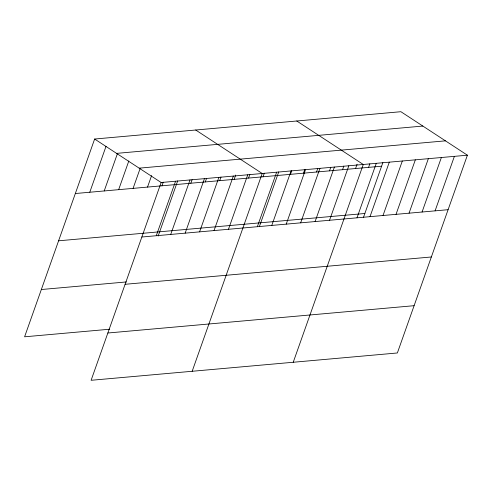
<?xml version="1.0" encoding="UTF-8"?>
<svg xmlns="http://www.w3.org/2000/svg" width="492" height="492" viewBox="0 0 492 492"><rect width="100%" height="100%" fill="white"/><g stroke="black" fill="none" stroke-linecap="round" stroke-linejoin="round"><path stroke-width="0.74" d="M467.4 155.195L161.142 182.514L91.106 380.291L397.364 352.973L467.4 155.195L400.894 111.709L94.636 139.027L24.6 336.805L109.71 329.216M89.778 192.237L106.026 146.339M104.212 190.951L117.416 153.658M118.652 189.666L128.812 160.976M133.086 188.375L140.202 168.295M147.526 187.089L151.591 175.613M161.966 185.798L163.233 182.212M156.278 235.723L175.576 181.222M158.16 236.031L177.673 180.927M170.718 234.438L190.017 179.937M190.841 183.227L192.108 179.642M185.152 233.153L204.457 178.645M205.281 181.935L206.548 178.35M199.592 231.861L218.891 177.36M219.715 180.65L220.988 177.065M214.032 230.576L233.331 176.075M234.155 179.365L235.68 175.06M228.466 229.284L247.771 174.783M248.595 178.073L249.862 174.488M192.169 371.276L262.205 173.498L195.705 130.011M263.029 176.788L264.302 173.202M257.347 226.714L276.645 172.212M259.475 226.308L278.736 171.911M271.781 225.422L291.079 170.921M290.483 174.34L291.756 170.755M303.502 173.178L304.769 169.592M286.221 224.137L305.52 169.635M316.516 172.016L317.789 168.43M300.655 222.851L319.96 168.344M329.529 170.853L330.802 167.268M315.095 221.56L334.394 167.059M342.549 169.697L343.816 166.112M329.535 220.275L348.834 165.773M355.562 168.535L357.087 164.23M293.232 362.266L363.274 164.482L296.768 120.995M368.582 167.372L369.849 163.787M356.989 217.827L376.288 163.319M363.354 217.728L382.868 162.624M370.002 216.665L389.301 162.163M383.022 215.502L402.321 161.001M396.035 214.34L415.334 159.838M409.049 213.184L428.354 158.676M422.068 212.021L441.367 157.52M435.082 210.859L454.387 156.358M116.586 153.375L422.843 126.063M139.193 168.159L445.457 140.847M75.338 193.528L381.595 166.21M58.591 240.809L364.855 213.491M141.844 237.015L448.101 209.697M41.34 289.524L126.45 281.934M125.097 284.296L431.355 256.978M107.846 333.01L414.104 305.692M94.636 139.027L161.142 182.514"/></g></svg>
